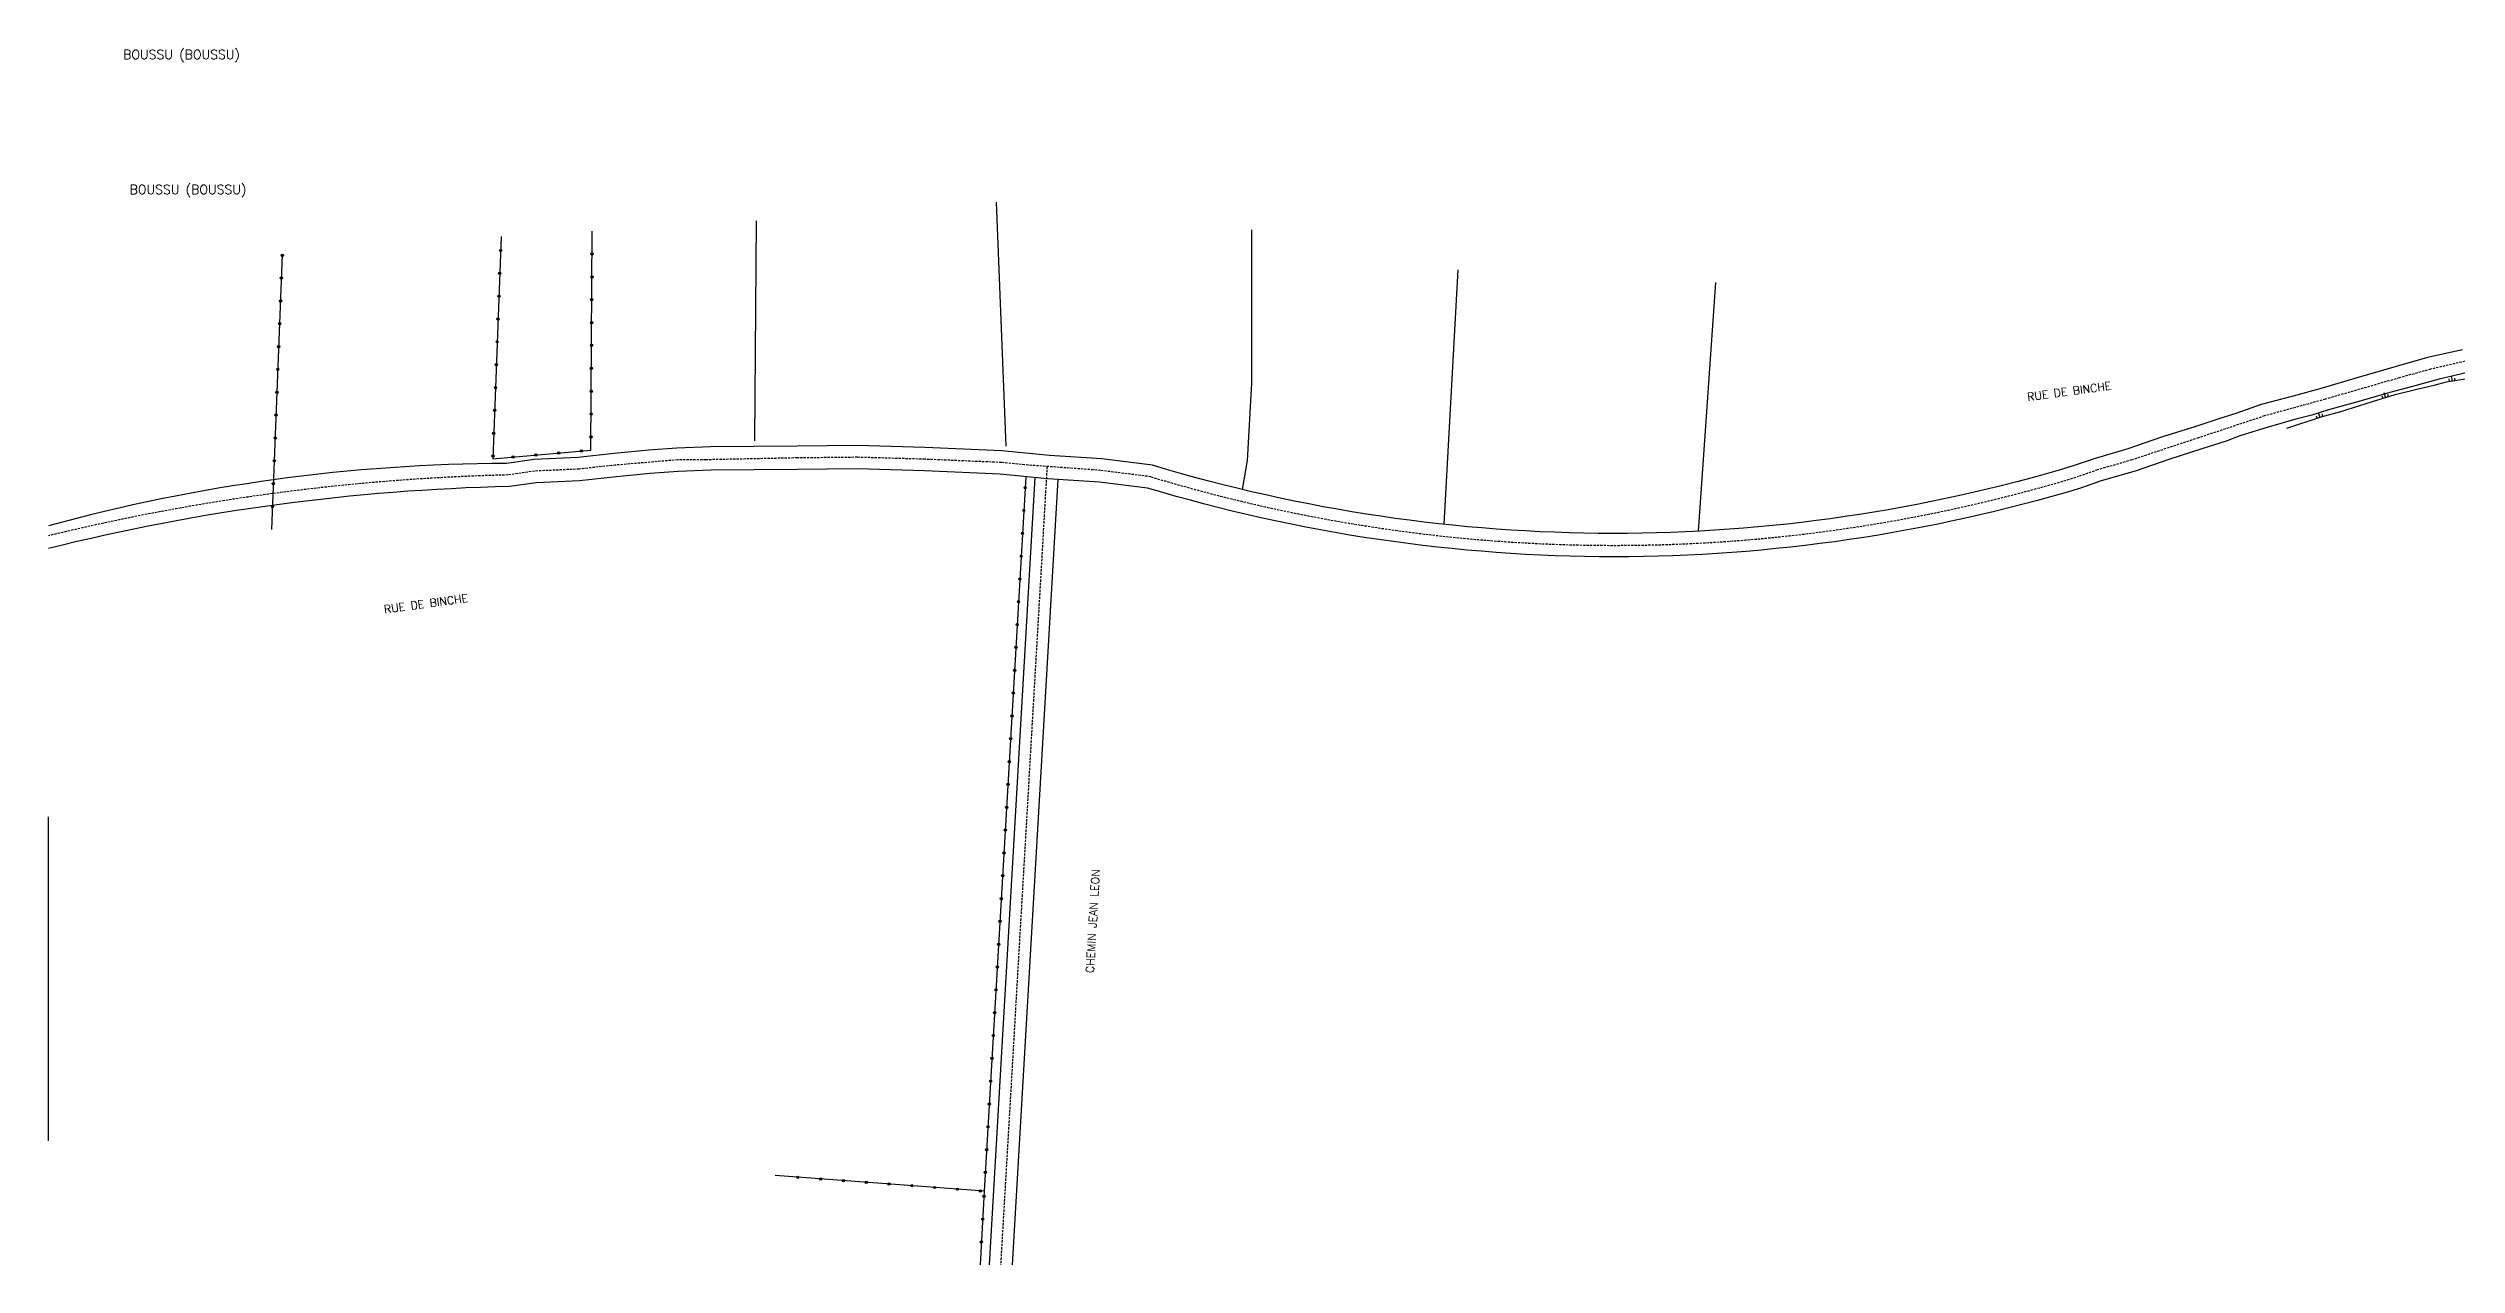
# Model space of a CAD drawing. Header units: millimetres. Extents: x 110000 to 111002, y 124000 to 125000.
# Drawn here: x 110000 to 110527, y 124000 to 124266 of the extents above; entities that cross this region are included whole.
import ezdxf
from ezdxf.enums import TextEntityAlignment as Align

# ---------------------------------------------------------------- set-up
doc = ezdxf.new("R2010")
doc.units = ezdxf.units.MM
doc.linetypes.add('DASHED', pattern=[0.75, 0.5, -0.25])
doc.layers.get('0').update_dxf_attribs({"linetype": 'CONTINUOUS'})
for name, color, linetype in [('W0001', 6, 'DASHED'), ('W0008', 7, 'CONTINUOUS'), ('W0100', 7, 'CONTINUOUS'), ('W0211', 2, 'CONTINUOUS'), ('W0322', 7, 'CONTINUOUS'), ('W0980', 7, 'CONTINUOUS'), ('W0989', 7, 'CONTINUOUS')]:
    doc.layers.add(name, color=color, linetype=linetype)
doc.styles.get("Standard").update_dxf_attribs({"font": 'romans.shx', "width": 0.85})

# ---------------------------------------------------------------- blocks, each defined once
blk = doc.blocks.new('t322o')
at = {"color": 0, "linetype": 'Continuous'}
for radius in [0.25, 0.15]:
    blk.add_circle((0, 0), radius, dxfattribs=at)
blk = doc.blocks.new('TP15')
at = {"color": 0}
for p, q in [((-0.29, 0.5), (-0.29, 0)), ((0, 1), (0, 0)), ((0.29, 0.5), (0.29, 0))]:
    blk.add_line(p, q, dxfattribs=at)
blk = doc.blocks.new('HERBE')
at = {"layer": 'W0211', "xscale": 2.824875763733871, "yscale": 1.156193603383144, "zscale": 2.824875763733871}
blk.add_blockref('TP15', (0, 0), dxfattribs=at)
blk = doc.blocks.new('H')
at = {"layer": 'W0211', "xscale": -0.7636870730348164, "yscale": 0.9772476390789961, "zscale": 0.7636870730348164}
blk.add_blockref('HERBE', (0, 0), dxfattribs=at)

msp = doc.modelspace()

# ---------------------------------------------------------------- linework, layer by layer
at = {"layer": 'W0001'}
msp.add_lwpolyline([(110528.48, 124197.58), (110520.96, 124195.86), (110514.11, 124193.96), (110497.91, 124189.29), (110484.63, 124185.63), (110470.2, 124180.85), (110455.6, 124176.01), (110448.1, 124173.83), (110443.65, 124172.29, -0.147922), (110241.09, 124172.33), (110230.01, 124173.72), (110213.47, 124174.94), (110208.4, 124175.44), (110191.67, 124176.16), (110176.89, 124176.59), (110163.73, 124176.45), (110143.76, 124176.04), (110137.59, 124176.02), (110123.93, 124174.87), (110116.02, 124174.01), (110106.32, 124173.56), (110100.49, 124172.72, 0.053729), (110000, 124159.42)], format="xyb", dxfattribs=at)
msp.add_lwpolyline([(110218.38, 124174.58), (110208.23, 124000)], dxfattribs=at)
at = {"layer": 'W0008'}
for points in [[(110527.93, 124200.06), (110520.27, 124198.38), (110513.46, 124196.42), (110504.6, 124193.9), (110497.22, 124191.67), (110490.88, 124189.99), (110483.88, 124188.12), (110478.37, 124186.16), (110474.67, 124184.97), (110469.41, 124183.27), (110462.32, 124181.04), (110454.76, 124178.43), (110447.39, 124176.28), (110442.82, 124174.7, -0.147406), (110241.41, 124174.86), (110230.33, 124176.25), (110218.91, 124176.97), (110208.51, 124177.98), (110191.75, 124178.71), (110176.86, 124179.14), (110163.71, 124179), (110144.78, 124178.85), (110137.41, 124178.56), (110131.2, 124178.13), (110123.69, 124177.41), (110115.74, 124176.54), (110106.2, 124176.11), (110100.13, 124175.24, 0.065994), (110000, 124161.6)], [(110476.24, 124180.12), (110470.96, 124178.42), (110463.92, 124176.19), (110456.31, 124173.56), (110448.94, 124171.42), (110444.39, 124169.84, -0.147171), (110240.35, 124169.86), (110229.85, 124171.17), (110218.51, 124171.89), (110208.15, 124172.9), (110191.56, 124173.61), (110176.82, 124174.04), (110163.76, 124173.9), (110144.9, 124173.75), (110137.69, 124173.47), (110131.62, 124173.05), (110124.21, 124172.33), (110116.13, 124171.45), (110106.68, 124171.02), (110100.85, 124170.19, 0.055589), (110000, 124156.64)]]:
    msp.add_lwpolyline(points, format="xyb", dxfattribs=at)
msp.add_lwpolyline([(110528.74, 124195.03), (110522.83, 124193.67), (110517, 124192.08), (110512.07, 124190.79), (110505.25, 124188.82), (110498.66, 124186.93), (110494.95, 124185.79), (110491.47, 124184.96), (110485.41, 124183.14), (110479.27, 124181.25), (110476.24, 124180.12)], dxfattribs=at)
at = {"layer": 'W0100'}
for points in [[(110209.41, 124179), (110207.31, 124232.35)], [(110154.49, 124180.15), (110154.87, 124228.33)], [(110263.12, 124226.36), (110263.12, 124192.81), (110262.11, 124175.87), (110261.04, 124169.55)], [(110308.23, 124217.55), (110305.14, 124161.93)], [(110364.54, 124214.84), (110360.81, 124160.42)]]:
    msp.add_lwpolyline(points, dxfattribs=at)
at = {"layer": 'W0211'}
msp.add_lwpolyline([(110489.5, 124182.92), (110497, 124185.42), (110501.32, 124186.63), (110508.28, 124188.82), (110513.21, 124190.34), (110517.91, 124191.47), (110521.77, 124192.38), (110524.42, 124193.06), (110530.78, 124194.12), (110537, 124195.1), (110538.51, 124195.63), (110541.85, 124196.16), (110547.68, 124197), (110557.6, 124197.83), (110565.94, 124198.74), (110573.89, 124199.87), (110580.78, 124201.08), (110583.13, 124201.54), (110590.03, 124202.37), (110595.94, 124203.05, 0.204759), (110599.28, 124204.96, -2.241763)], format="xyb", dxfattribs=at)
at = {"layer": 'W0322'}
for points in [[(110098.99, 124224.89), (110097.18, 124176.26), (110118.63, 124178.16), (110118.89, 124226.04)], [(110051.14, 124220.88), (110048.8, 124160.83)], [(110213.73, 124172.35), (110204.66, 124016.1), (110158.89, 124019.52)], [(110204.66, 124016.1), (110203.73, 124000)]]:
    msp.add_lwpolyline(points, dxfattribs=at)
at = {"layer": 'W0989'}
for p, q in [((110215.73, 124172.16), (110205.73, 124000)), ((110220.73, 124171.75), (110210.73, 124000)), ((109999.93, 124097.98), (109999.93, 124027.12))]:
    msp.add_line(p, q, dxfattribs=at)

# ---------------------------------------------------------------- block references
at = {"layer": 'W0211'}
for p, rotation in [((110525.64, 124193.26), 9.454629811708573), ((110511.08, 124189.68), 17.0893997218777), ((110496.73, 124185.33), 18.42072481500974)]:
    msp.add_blockref('H', p, dxfattribs=dict(at, rotation=rotation))
at = {"layer": 'W0322'}
for p, rotation in [((110051.14, 124220.78), 267.7604524566554), ((110098.87, 124221.81), 267.8711932689243), ((110118.86, 124221.04), 89.69270737355956), ((110050.94, 124215.78), 267.7604524566554), ((110098.69, 124216.81), 267.8711932689243), ((110118.84, 124216.04), 89.69270737355956), ((110050.75, 124210.79), 267.7604524566554), ((110098.5, 124211.82), 267.8711932689243), ((110118.81, 124211.04), 89.69270737355956), ((110050.55, 124205.79), 267.7604524566554), ((110098.32, 124206.82), 267.8711932689243), ((110118.78, 124206.04), 89.69270737355956), ((110050.36, 124200.8), 267.7604524566554), ((110098.13, 124201.83), 267.8711932689243), ((110118.76, 124201.04), 89.69270737355956), ((110050.16, 124195.8), 267.7604524566554), ((110097.94, 124196.83), 267.8711932689243), ((110118.73, 124196.04), 89.69270737355956), ((110049.97, 124190.8), 267.7604524566554), ((110097.76, 124191.83), 267.8711932689243), ((110118.7, 124191.04), 89.69270737355956), ((110049.77, 124185.81), 267.7604524566554), ((110097.57, 124186.84), 267.8711932689243), ((110118.68, 124186.04), 89.69270737355956), ((110049.58, 124180.81), 267.7604524566554), ((110097.39, 124181.84), 267.8711932689243), ((110116.53, 124177.97), 5.038299253557459), ((110118.65, 124181.04), 89.69270737355956), ((110049.38, 124175.81), 267.7604524566554), ((110097.2, 124176.84), 267.8711932689243), ((110101.58, 124176.65), 5.038299253557459), ((110106.57, 124177.09), 5.038299253557459), ((110111.55, 124177.53), 5.038299253557459), ((110049.19, 124170.82), 267.7604524566554), ((110213.59, 124169.94), 266.6794091297543), ((110048.99, 124165.82), 267.7604524566554), ((110213.3, 124164.95), 266.6794091297543), ((110213.01, 124159.96), 266.6794091297543), ((110212.72, 124154.97), 266.6794091297543), ((110212.43, 124149.98), 266.6794091297543), ((110212.14, 124144.99), 266.6794091297543), ((110211.85, 124139.99), 266.6794091297543), ((110211.56, 124135), 266.6794091297543), ((110210.98, 124125.02), 266.6794091297543), ((110211.27, 124130.01), 266.6794091297543), ((110210.69, 124120.03), 266.6794091297543), ((110210.4, 124115.04), 266.6794091297543), ((110210.11, 124110.04), 266.6794091297543), ((110209.83, 124105.05), 266.6794091297543), ((110209.54, 124100.06), 266.6794091297543), ((110209.25, 124095.07), 266.6794091297543), ((110208.96, 124090.08), 266.6794091297543), ((110208.67, 124085.09), 266.6794091297543), ((110208.38, 124080.09), 266.6794091297543), ((110208.09, 124075.1), 266.6794091297543), ((110207.8, 124070.11), 266.6794091297543), ((110207.51, 124065.12), 266.6794091297543), ((110207.22, 124060.13), 266.6794091297543), ((110206.93, 124055.14), 266.6794091297543), ((110206.64, 124050.15), 266.6794091297543), ((110206.35, 124045.15), 266.6794091297543), ((110206.06, 124040.16), 266.6794091297543), ((110205.48, 124030.18), 266.6794091297543), ((110205.77, 124035.17), 266.6794091297543), ((110205.19, 124025.19), 266.6794091297543), ((110204.9, 124020.2), 266.6794091297543), ((110163.88, 124019.14), 175.731327580398), ((110168.87, 124018.77), 175.731327580398), ((110173.85, 124018.4), 175.731327580398), ((110178.84, 124018.03), 175.731327580398), ((110183.83, 124017.65), 175.731327580398), ((110188.81, 124017.28), 175.731327580398), ((110193.8, 124016.91), 175.731327580398), ((110198.78, 124016.54), 175.731327580398), ((110203.77, 124016.17), 175.731327580398), ((110204.6, 124014.97), 266.6794091298161), ((110204.31, 124009.98), 266.6794091298161), ((110204.02, 124004.99), 266.6794091298161)]:
    msp.add_blockref('t322o', p, dxfattribs=dict(at, rotation=rotation))

# ---------------------------------------------------------------- texts
at = {"layer": 'W0980'}
for p in [(110029.1, 124264.53), (110030.52, 124235)]:
    msp.add_text('BOUSSU (BOUSSU)', height=2, dxfattribs=at).set_placement(p, align=Align.MIDDLE)
at = {"layer": 'W0989'}
for s, rotation, p in [('RUE DE BINCHE', 7.8437, (110441.92, 124191.01)), ('RUE DE BINCHE', 7.8437, (110082.56, 124144.58)), ('CHEMIN JEAN LEON', 86.6674, (110228.38, 124075.15))]:
    msp.add_text(s, height=1.75, rotation=rotation, dxfattribs=at).set_placement(p, align=Align.MIDDLE)

doc.saveas('drawing.dxf')
